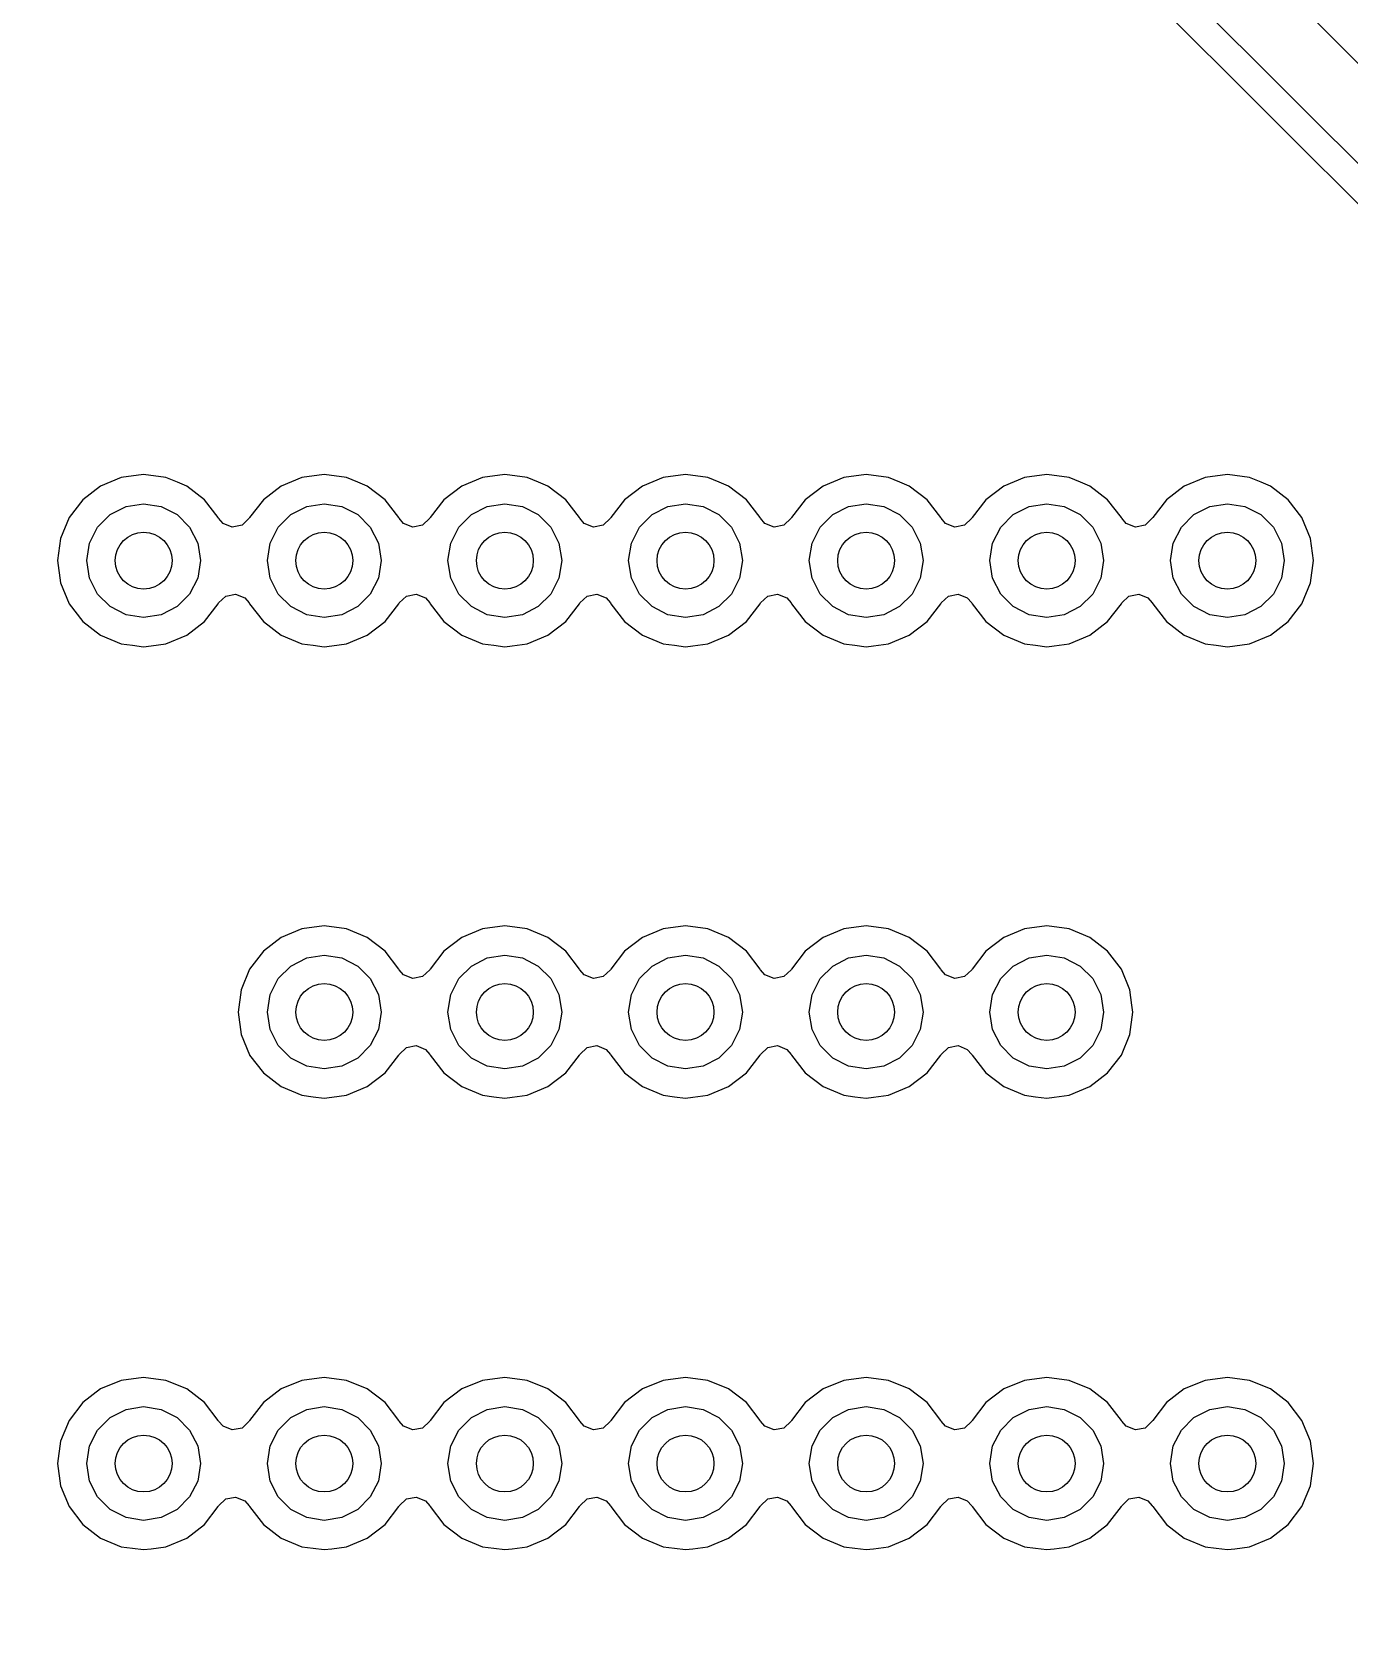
# Model space of a CAD drawing. Extents: x 116 to 183, y -128 to -37.6.
# Drawn here: x 151.36 to 160.62, y -62.36 to -51.15 of the extents above; entities that cross this region are included whole.
import ezdxf

# ---------------------------------------------------------------- set-up
doc = ezdxf.new("R2010")
doc.units = 0
doc.layers.add('BLACK', color=7, linetype='CONTINUOUS')

msp = doc.modelspace()

# ---------------------------------------------------------------- linework, layer by layer
at = {"layer": 'BLACK', "linetype": 'CONTINUOUS'}
for p, q in [((159.254, -49.934446), (162.990777, -53.671224)), ((162.564, -53.951553), (158.827223, -50.214777)), ((158.643513, -50.314616), (162.327181, -53.998284)), ((151.989237, -54.278956), (151.84316, -54.339463)), ((151.989239, -54.278955), (151.989237, -54.278956)), ((152.145999, -54.258318), (151.989239, -54.278955)), ((152.146001, -54.258318), (152.145999, -54.258318)), ((152.30276, -54.278955), (152.146001, -54.258318)), ((152.302762, -54.278956), (152.30276, -54.278955)), ((152.38329, -54.312312), (152.302762, -54.278956)), ((153.259237, -54.278956), (153.11316, -54.339463)), ((153.259239, -54.278955), (153.259237, -54.278956)), ((153.415999, -54.258318), (153.259239, -54.278955)), ((153.416001, -54.258318), (153.415999, -54.258318)), ((153.57276, -54.278955), (153.416001, -54.258318)), ((153.572762, -54.278956), (153.57276, -54.278955)), ((153.65329, -54.312312), (153.572762, -54.278956)), ((154.529237, -54.278956), (154.38316, -54.339463)), ((154.529239, -54.278955), (154.529237, -54.278956)), ((154.685999, -54.258318), (154.529239, -54.278955)), ((154.686001, -54.258318), (154.685999, -54.258318)), ((154.84276, -54.278955), (154.686001, -54.258318)), ((154.842762, -54.278956), (154.84276, -54.278955)), ((154.92329, -54.312312), (154.842762, -54.278956)), ((155.799237, -54.278956), (155.65316, -54.339463)), ((155.799239, -54.278955), (155.799237, -54.278956)), ((155.955999, -54.258318), (155.799239, -54.278955)), ((155.956001, -54.258318), (155.955999, -54.258318)), ((156.11276, -54.278955), (155.956001, -54.258318)), ((156.112762, -54.278956), (156.11276, -54.278955)), ((156.19329, -54.312312), (156.112762, -54.278956)), ((157.069237, -54.278956), (156.92316, -54.339463)), ((157.069239, -54.278955), (157.069237, -54.278956)), ((157.225999, -54.258318), (157.069239, -54.278955)), ((157.226001, -54.258318), (157.225999, -54.258318)), ((157.38276, -54.278955), (157.226001, -54.258318)), ((157.382762, -54.278956), (157.38276, -54.278955)), ((157.46329, -54.312312), (157.382762, -54.278956)), ((158.339237, -54.278956), (158.19316, -54.339463)), ((158.339239, -54.278955), (158.339237, -54.278956)), ((158.495999, -54.258318), (158.339239, -54.278955)), ((158.496001, -54.258318), (158.495999, -54.258318)), ((158.65276, -54.278955), (158.496001, -54.258318)), ((158.652762, -54.278956), (158.65276, -54.278955)), ((158.73329, -54.312312), (158.652762, -54.278956)), ((159.609237, -54.278956), (159.46316, -54.339463)), ((159.609239, -54.278955), (159.609237, -54.278956)), ((159.765999, -54.258318), (159.609239, -54.278955)), ((159.766001, -54.258318), (159.765999, -54.258318)), ((159.92276, -54.278955), (159.766001, -54.258318)), ((159.922762, -54.278956), (159.92276, -54.278955)), ((160.00329, -54.312312), (159.922762, -54.278956)), ((151.84316, -54.339463), (151.717718, -54.435718)), ((152.448841, -54.339464), (152.38329, -54.312312)), ((152.574282, -54.435718), (152.448841, -54.339464)), ((153.11316, -54.339463), (152.987718, -54.435718)), ((153.718841, -54.339464), (153.65329, -54.312312)), ((153.844282, -54.435718), (153.718841, -54.339464)), ((154.38316, -54.339463), (154.257718, -54.435718)), ((154.988841, -54.339464), (154.92329, -54.312312)), ((155.114282, -54.435718), (154.988841, -54.339464)), ((155.65316, -54.339463), (155.527718, -54.435718)), ((156.258841, -54.339464), (156.19329, -54.312312)), ((156.384282, -54.435718), (156.258841, -54.339464)), ((156.92316, -54.339463), (156.797718, -54.435718)), ((157.528841, -54.339464), (157.46329, -54.312312)), ((157.654282, -54.435718), (157.528841, -54.339464)), ((158.19316, -54.339463), (158.067718, -54.435718)), ((158.798841, -54.339464), (158.73329, -54.312312)), ((158.924282, -54.435718), (158.798841, -54.339464)), ((159.46316, -54.339463), (159.337718, -54.435718)), ((160.068841, -54.339464), (160.00329, -54.312312)), ((160.194282, -54.435718), (160.068841, -54.339464)), ((151.717718, -54.435718), (151.621463, -54.56116)), ((151.910886, -54.540393), (152.022393, -54.483577)), ((152.022393, -54.483577), (152.146, -54.464)), ((152.146, -54.464), (152.269607, -54.483577)), ((152.269607, -54.483577), (152.381114, -54.540393)), ((152.670536, -54.561159), (152.574282, -54.435718)), ((152.987718, -54.435718), (152.891458, -54.561166)), ((153.180886, -54.540393), (153.292393, -54.483577)), ((153.292393, -54.483577), (153.416, -54.464)), ((153.416, -54.464), (153.539607, -54.483577)), ((153.539607, -54.483577), (153.651114, -54.540393)), ((153.940536, -54.561159), (153.844282, -54.435718)), ((154.257718, -54.435718), (154.161458, -54.561166)), ((154.450886, -54.540393), (154.562393, -54.483577)), ((154.562393, -54.483577), (154.686, -54.464)), ((154.686, -54.464), (154.809607, -54.483577)), ((154.809607, -54.483577), (154.921114, -54.540393)), ((155.210536, -54.561159), (155.114282, -54.435718)), ((155.527718, -54.435718), (155.431458, -54.561166)), ((155.720886, -54.540393), (155.832393, -54.483577)), ((155.832393, -54.483577), (155.956, -54.464)), ((155.956, -54.464), (156.079607, -54.483577)), ((156.079607, -54.483577), (156.191114, -54.540393)), ((156.480536, -54.561159), (156.384282, -54.435718)), ((156.797718, -54.435718), (156.701458, -54.561166)), ((156.990886, -54.540393), (157.102393, -54.483577)), ((157.102393, -54.483577), (157.226, -54.464)), ((157.226, -54.464), (157.349607, -54.483577)), ((157.349607, -54.483577), (157.461114, -54.540393)), ((157.750536, -54.561159), (157.654282, -54.435718)), ((158.067718, -54.435718), (157.971458, -54.561166)), ((158.260886, -54.540393), (158.372393, -54.483577)), ((158.372393, -54.483577), (158.496, -54.464)), ((158.496, -54.464), (158.619607, -54.483577)), ((158.619607, -54.483577), (158.731114, -54.540393)), ((159.020536, -54.561159), (158.924282, -54.435718)), ((159.337718, -54.435718), (159.241458, -54.561166)), ((159.530886, -54.540393), (159.642393, -54.483577)), ((159.642393, -54.483577), (159.766, -54.464)), ((159.766, -54.464), (159.889607, -54.483577)), ((159.889607, -54.483577), (160.001114, -54.540393)), ((160.290536, -54.561159), (160.194282, -54.435718)), ((151.621463, -54.56116), (151.560956, -54.707237)), ((151.765577, -54.740393), (151.822393, -54.628886)), ((151.822393, -54.628886), (151.910886, -54.540393)), ((152.381114, -54.540393), (152.469607, -54.628886)), ((152.469607, -54.628886), (152.526423, -54.740393)), ((152.670541, -54.561166), (152.670536, -54.561159)), ((152.673613, -54.566487), (152.670541, -54.561166)), ((152.704349, -54.601959), (152.673613, -54.566487)), ((152.769214, -54.627927), (152.704349, -54.601959)), ((152.837821, -54.614703), (152.769214, -54.627927)), ((152.888387, -54.566487), (152.837821, -54.614703)), ((152.891458, -54.561166), (152.888387, -54.566487)), ((153.035577, -54.740393), (153.092393, -54.628886)), ((153.092393, -54.628886), (153.180886, -54.540393)), ((153.651114, -54.540393), (153.739607, -54.628886)), ((153.739607, -54.628886), (153.796423, -54.740393)), ((153.940541, -54.561166), (153.940536, -54.561159)), ((153.943613, -54.566487), (153.940541, -54.561166)), ((153.974349, -54.601959), (153.943613, -54.566487)), ((154.039214, -54.627927), (153.974349, -54.601959)), ((154.107821, -54.614703), (154.039214, -54.627927)), ((154.158387, -54.566487), (154.107821, -54.614703)), ((154.161458, -54.561166), (154.158387, -54.566487)), ((154.305577, -54.740393), (154.362393, -54.628886)), ((154.362393, -54.628886), (154.450886, -54.540393)), ((154.921114, -54.540393), (155.009607, -54.628886)), ((155.009607, -54.628886), (155.066423, -54.740393)), ((155.210541, -54.561166), (155.210536, -54.561159)), ((155.213613, -54.566487), (155.210541, -54.561166)), ((155.244349, -54.601959), (155.213613, -54.566487)), ((155.309214, -54.627927), (155.244349, -54.601959)), ((155.377821, -54.614703), (155.309214, -54.627927)), ((155.428387, -54.566487), (155.377821, -54.614703)), ((155.431458, -54.561166), (155.428387, -54.566487)), ((155.575577, -54.740393), (155.632393, -54.628886)), ((155.632393, -54.628886), (155.720886, -54.540393)), ((156.191114, -54.540393), (156.279607, -54.628886)), ((156.279607, -54.628886), (156.336423, -54.740393)), ((156.480541, -54.561166), (156.480536, -54.561159)), ((156.483613, -54.566487), (156.480541, -54.561166)), ((156.514349, -54.601959), (156.483613, -54.566487)), ((156.579214, -54.627927), (156.514349, -54.601959)), ((156.647821, -54.614703), (156.579214, -54.627927)), ((156.698387, -54.566487), (156.647821, -54.614703)), ((156.701458, -54.561166), (156.698387, -54.566487)), ((156.845577, -54.740393), (156.902393, -54.628886)), ((156.902393, -54.628886), (156.990886, -54.540393)), ((157.461114, -54.540393), (157.549607, -54.628886)), ((157.549607, -54.628886), (157.606423, -54.740393)), ((157.750541, -54.561166), (157.750536, -54.561159)), ((157.753613, -54.566487), (157.750541, -54.561166)), ((157.784349, -54.601959), (157.753613, -54.566487)), ((157.849214, -54.627927), (157.784349, -54.601959)), ((157.917821, -54.614703), (157.849214, -54.627927)), ((157.968387, -54.566487), (157.917821, -54.614703)), ((157.971458, -54.561166), (157.968387, -54.566487)), ((158.115577, -54.740393), (158.172393, -54.628886)), ((158.172393, -54.628886), (158.260886, -54.540393)), ((158.731114, -54.540393), (158.819607, -54.628886)), ((158.819607, -54.628886), (158.876423, -54.740393)), ((159.020541, -54.561166), (159.020536, -54.561159)), ((159.023613, -54.566487), (159.020541, -54.561166)), ((159.054349, -54.601959), (159.023613, -54.566487)), ((159.119214, -54.627927), (159.054349, -54.601959)), ((159.187821, -54.614703), (159.119214, -54.627927)), ((159.238387, -54.566487), (159.187821, -54.614703)), ((159.241458, -54.561166), (159.238387, -54.566487)), ((159.385577, -54.740393), (159.442393, -54.628886)), ((159.442393, -54.628886), (159.530886, -54.540393)), ((160.001114, -54.540393), (160.089607, -54.628886)), ((160.089607, -54.628886), (160.146423, -54.740393)), ((160.351044, -54.707238), (160.290536, -54.561159)), ((151.560955, -54.707239), (151.540318, -54.863998)), ((151.560956, -54.707237), (151.560955, -54.707239)), ((151.746, -54.864), (151.765577, -54.740393)), ((152.526423, -54.740393), (152.546, -54.864)), ((153.016, -54.864), (153.035577, -54.740393)), ((153.796423, -54.740393), (153.816, -54.864)), ((154.286, -54.864), (154.305577, -54.740393)), ((155.066423, -54.740393), (155.086, -54.864)), ((155.556, -54.864), (155.575577, -54.740393)), ((156.336423, -54.740393), (156.356, -54.864)), ((156.826, -54.864), (156.845577, -54.740393)), ((157.606423, -54.740393), (157.626, -54.864)), ((158.096, -54.864), (158.115577, -54.740393)), ((158.876423, -54.740393), (158.896, -54.864)), ((159.366, -54.864), (159.385577, -54.740393)), ((160.146423, -54.740393), (160.166, -54.864)), ((160.371682, -54.864), (160.351044, -54.707238)), ((151.540318, -54.863998), (151.540318, -54.864001)), ((151.540318, -54.864001), (151.560955, -55.02076)), ((151.765577, -54.987607), (151.746, -54.864)), ((152.546, -54.864), (152.526423, -54.987607)), ((153.035577, -54.987607), (153.016, -54.864)), ((153.816, -54.864), (153.796423, -54.987607)), ((154.305577, -54.987607), (154.286, -54.864)), ((155.086, -54.864), (155.066423, -54.987607)), ((155.575577, -54.987607), (155.556, -54.864)), ((156.356, -54.864), (156.336423, -54.987607)), ((156.845577, -54.987607), (156.826, -54.864)), ((157.626, -54.864), (157.606423, -54.987607)), ((158.115577, -54.987607), (158.096, -54.864)), ((158.896, -54.864), (158.876423, -54.987607)), ((159.385577, -54.987607), (159.366, -54.864)), ((160.166, -54.864), (160.146423, -54.987607)), ((160.351044, -55.020762), (160.371682, -54.864)), ((151.560955, -55.02076), (151.560956, -55.020762)), ((151.560956, -55.020762), (151.621464, -55.166841)), ((151.822393, -55.099114), (151.765577, -54.987607)), ((152.526423, -54.987607), (152.469607, -55.099114)), ((153.092393, -55.099114), (153.035577, -54.987607)), ((153.796423, -54.987607), (153.739607, -55.099114)), ((154.362393, -55.099114), (154.305577, -54.987607)), ((155.066423, -54.987607), (155.009607, -55.099114)), ((155.632393, -55.099114), (155.575577, -54.987607)), ((156.336423, -54.987607), (156.279607, -55.099114)), ((156.902393, -55.099114), (156.845577, -54.987607)), ((157.606423, -54.987607), (157.549607, -55.099114)), ((158.172393, -55.099114), (158.115577, -54.987607)), ((158.876423, -54.987607), (158.819607, -55.099114)), ((159.442393, -55.099114), (159.385577, -54.987607)), ((160.146423, -54.987607), (160.089607, -55.099114)), ((160.290536, -55.166841), (160.351044, -55.020762)), ((151.621464, -55.166841), (151.717718, -55.292282)), ((151.910886, -55.187607), (151.822393, -55.099114)), ((152.022393, -55.244423), (151.910886, -55.187607)), ((152.381114, -55.187607), (152.269607, -55.244423)), ((152.469607, -55.099114), (152.381114, -55.187607)), ((152.574282, -55.292282), (152.670536, -55.166841)), ((152.670536, -55.166841), (152.670541, -55.166828)), ((152.670541, -55.166828), (152.67361, -55.161515)), ((152.67361, -55.161515), (152.724175, -55.113298)), ((152.724175, -55.113298), (152.792782, -55.100072)), ((152.792782, -55.100072), (152.857648, -55.126037)), ((152.857648, -55.126037), (152.88839, -55.161515)), ((152.88839, -55.161515), (152.891461, -55.166834)), ((152.891461, -55.166834), (152.891464, -55.166841)), ((152.891464, -55.166841), (152.987718, -55.292282)), ((153.180886, -55.187607), (153.092393, -55.099114)), ((153.292393, -55.244423), (153.180886, -55.187607)), ((153.651114, -55.187607), (153.539607, -55.244423)), ((153.739607, -55.099114), (153.651114, -55.187607)), ((153.844282, -55.292282), (153.940536, -55.166841)), ((153.940536, -55.166841), (153.940541, -55.166828)), ((153.940541, -55.166828), (153.94361, -55.161515)), ((153.94361, -55.161515), (153.994175, -55.113298)), ((153.994175, -55.113298), (154.062782, -55.100072)), ((154.062782, -55.100072), (154.127648, -55.126037)), ((154.127648, -55.126037), (154.15839, -55.161515)), ((154.15839, -55.161515), (154.161461, -55.166834)), ((154.161461, -55.166834), (154.161464, -55.166841)), ((154.161464, -55.166841), (154.257718, -55.292282)), ((154.450886, -55.187607), (154.362393, -55.099114)), ((154.562393, -55.244423), (154.450886, -55.187607)), ((154.921114, -55.187607), (154.809607, -55.244423)), ((155.009607, -55.099114), (154.921114, -55.187607)), ((155.114282, -55.292282), (155.210536, -55.166841)), ((155.210536, -55.166841), (155.210541, -55.166828)), ((155.210541, -55.166828), (155.21361, -55.161515)), ((155.21361, -55.161515), (155.264175, -55.113298)), ((155.264175, -55.113298), (155.332782, -55.100072)), ((155.332782, -55.100072), (155.397648, -55.126037)), ((155.397648, -55.126037), (155.42839, -55.161515)), ((155.42839, -55.161515), (155.431461, -55.166834)), ((155.431461, -55.166834), (155.431464, -55.166841)), ((155.431464, -55.166841), (155.527718, -55.292282)), ((155.720886, -55.187607), (155.632393, -55.099114)), ((155.832393, -55.244423), (155.720886, -55.187607)), ((156.191114, -55.187607), (156.079607, -55.244423)), ((156.279607, -55.099114), (156.191114, -55.187607)), ((156.384282, -55.292282), (156.480536, -55.166841)), ((156.480536, -55.166841), (156.480541, -55.166828)), ((156.480541, -55.166828), (156.48361, -55.161515)), ((156.48361, -55.161515), (156.534175, -55.113298)), ((156.534175, -55.113298), (156.602782, -55.100072)), ((156.602782, -55.100072), (156.667648, -55.126037)), ((156.667648, -55.126037), (156.69839, -55.161515)), ((156.69839, -55.161515), (156.701461, -55.166834)), ((156.701461, -55.166834), (156.701464, -55.166841)), ((156.701464, -55.166841), (156.797718, -55.292282)), ((156.990886, -55.187607), (156.902393, -55.099114)), ((157.102393, -55.244423), (156.990886, -55.187607)), ((157.461114, -55.187607), (157.349607, -55.244423)), ((157.549607, -55.099114), (157.461114, -55.187607)), ((157.654282, -55.292282), (157.750536, -55.166841)), ((157.750536, -55.166841), (157.750541, -55.166828)), ((157.750541, -55.166828), (157.75361, -55.161515)), ((157.75361, -55.161515), (157.804175, -55.113298)), ((157.804175, -55.113298), (157.872782, -55.100072)), ((157.872782, -55.100072), (157.937648, -55.126037)), ((157.937648, -55.126037), (157.96839, -55.161515)), ((157.96839, -55.161515), (157.971461, -55.166834)), ((157.971461, -55.166834), (157.971464, -55.166841)), ((157.971464, -55.166841), (158.067718, -55.292282)), ((158.260886, -55.187607), (158.172393, -55.099114)), ((158.372393, -55.244423), (158.260886, -55.187607)), ((158.731114, -55.187607), (158.619607, -55.244423)), ((158.819607, -55.099114), (158.731114, -55.187607)), ((158.924282, -55.292282), (159.020536, -55.166841)), ((159.020536, -55.166841), (159.020541, -55.166828)), ((159.020541, -55.166828), (159.02361, -55.161515)), ((159.02361, -55.161515), (159.074175, -55.113298)), ((159.074175, -55.113298), (159.142782, -55.100072)), ((159.142782, -55.100072), (159.207648, -55.126037)), ((159.207648, -55.126037), (159.23839, -55.161515)), ((159.23839, -55.161515), (159.241461, -55.166834)), ((159.241461, -55.166834), (159.241464, -55.166841)), ((159.241464, -55.166841), (159.337718, -55.292282)), ((159.530886, -55.187607), (159.442393, -55.099114)), ((159.642393, -55.244423), (159.530886, -55.187607)), ((160.001114, -55.187607), (159.889607, -55.244423)), ((160.089607, -55.099114), (160.001114, -55.187607)), ((160.194282, -55.292282), (160.290536, -55.166841)), ((151.717718, -55.292282), (151.843159, -55.388536)), ((152.146, -55.264), (152.022393, -55.244423)), ((152.269607, -55.244423), (152.146, -55.264)), ((152.448841, -55.388536), (152.574282, -55.292282)), ((152.987718, -55.292282), (153.113159, -55.388536)), ((153.416, -55.264), (153.292393, -55.244423)), ((153.539607, -55.244423), (153.416, -55.264)), ((153.718841, -55.388536), (153.844282, -55.292282)), ((154.257718, -55.292282), (154.383159, -55.388536)), ((154.686, -55.264), (154.562393, -55.244423)), ((154.809607, -55.244423), (154.686, -55.264)), ((154.988841, -55.388536), (155.114282, -55.292282)), ((155.527718, -55.292282), (155.653159, -55.388536)), ((155.956, -55.264), (155.832393, -55.244423)), ((156.079607, -55.244423), (155.956, -55.264)), ((156.258841, -55.388536), (156.384282, -55.292282)), ((156.797718, -55.292282), (156.923159, -55.388536)), ((157.226, -55.264), (157.102393, -55.244423)), ((157.349607, -55.244423), (157.226, -55.264)), ((157.528841, -55.388536), (157.654282, -55.292282)), ((158.067718, -55.292282), (158.193159, -55.388536)), ((158.496, -55.264), (158.372393, -55.244423)), ((158.619607, -55.244423), (158.496, -55.264)), ((158.798841, -55.388536), (158.924282, -55.292282)), ((159.337718, -55.292282), (159.463159, -55.388536)), ((159.766, -55.264), (159.642393, -55.244423)), ((159.889607, -55.244423), (159.766, -55.264)), ((160.068841, -55.388536), (160.194282, -55.292282)), ((151.843159, -55.388536), (151.989238, -55.449044)), ((152.302762, -55.449044), (152.448841, -55.388536)), ((153.113159, -55.388536), (153.259238, -55.449044)), ((153.572762, -55.449044), (153.718841, -55.388536)), ((154.383159, -55.388536), (154.529238, -55.449044)), ((154.842762, -55.449044), (154.988841, -55.388536)), ((155.653159, -55.388536), (155.799238, -55.449044)), ((156.112762, -55.449044), (156.258841, -55.388536)), ((156.923159, -55.388536), (157.069238, -55.449044)), ((157.382762, -55.449044), (157.528841, -55.388536)), ((158.193159, -55.388536), (158.339238, -55.449044)), ((158.652762, -55.449044), (158.798841, -55.388536)), ((159.463159, -55.388536), (159.609238, -55.449044)), ((159.922762, -55.449044), (160.068841, -55.388536)), ((151.989238, -55.449044), (152.067619, -55.459363)), ((152.067619, -55.459363), (152.145999, -55.469682)), ((152.145999, -55.469682), (152.146, -55.469682)), ((152.146, -55.469682), (152.146001, -55.469682)), ((152.146001, -55.469682), (152.198254, -55.462802)), ((152.198254, -55.462802), (152.302762, -55.449044)), ((153.259238, -55.449044), (153.337619, -55.459363)), ((153.337619, -55.459363), (153.415999, -55.469682)), ((153.415999, -55.469682), (153.416, -55.469682)), ((153.416, -55.469682), (153.416001, -55.469682)), ((153.416001, -55.469682), (153.468254, -55.462802)), ((153.468254, -55.462802), (153.572762, -55.449044)), ((154.529238, -55.449044), (154.607619, -55.459363)), ((154.607619, -55.459363), (154.685999, -55.469682)), ((154.685999, -55.469682), (154.686, -55.469682)), ((154.686, -55.469682), (154.686001, -55.469682)), ((154.686001, -55.469682), (154.738254, -55.462802)), ((154.738254, -55.462802), (154.842762, -55.449044)), ((155.799238, -55.449044), (155.877619, -55.459363)), ((155.877619, -55.459363), (155.955999, -55.469682)), ((155.955999, -55.469682), (155.956, -55.469682)), ((155.956, -55.469682), (155.956001, -55.469682)), ((155.956001, -55.469682), (156.008254, -55.462802)), ((156.008254, -55.462802), (156.112762, -55.449044)), ((157.069238, -55.449044), (157.147619, -55.459363)), ((157.147619, -55.459363), (157.225999, -55.469682)), ((157.225999, -55.469682), (157.226, -55.469682)), ((157.226, -55.469682), (157.226001, -55.469682)), ((157.226001, -55.469682), (157.278254, -55.462802)), ((157.278254, -55.462802), (157.382762, -55.449044)), ((158.339238, -55.449044), (158.417619, -55.459363)), ((158.417619, -55.459363), (158.495999, -55.469682)), ((158.495999, -55.469682), (158.496, -55.469682)), ((158.496, -55.469682), (158.496001, -55.469682)), ((158.496001, -55.469682), (158.548254, -55.462802)), ((158.548254, -55.462802), (158.652762, -55.449044)), ((159.609238, -55.449044), (159.687619, -55.459363)), ((159.687619, -55.459363), (159.765999, -55.469682)), ((159.765999, -55.469682), (159.766, -55.469682)), ((159.766, -55.469682), (159.766001, -55.469682)), ((159.766001, -55.469682), (159.818254, -55.462802)), ((159.818254, -55.462802), (159.922762, -55.449044)), ((153.415999, -57.433318), (153.259239, -57.453955)), ((153.416001, -57.433318), (153.415999, -57.433318)), ((153.57276, -57.453955), (153.416001, -57.433318)), ((154.685999, -57.433318), (154.529239, -57.453955)), ((154.686001, -57.433318), (154.685999, -57.433318)), ((154.84276, -57.453955), (154.686001, -57.433318)), ((155.955999, -57.433318), (155.799239, -57.453955)), ((155.956001, -57.433318), (155.955999, -57.433318)), ((156.11276, -57.453955), (155.956001, -57.433318)), ((157.225999, -57.433318), (157.069239, -57.453955)), ((157.226001, -57.433318), (157.225999, -57.433318)), ((157.38276, -57.453955), (157.226001, -57.433318)), ((158.495999, -57.433318), (158.339239, -57.453955)), ((158.496001, -57.433318), (158.495999, -57.433318)), ((158.65276, -57.453955), (158.496001, -57.433318)), ((153.11316, -57.514463), (152.987718, -57.610718)), ((153.259237, -57.453956), (153.11316, -57.514463)), ((153.259239, -57.453955), (153.259237, -57.453956)), ((153.572762, -57.453956), (153.57276, -57.453955)), ((153.718841, -57.514464), (153.572762, -57.453956)), ((153.844282, -57.610718), (153.718841, -57.514464)), ((154.38316, -57.514463), (154.257718, -57.610718)), ((154.529237, -57.453956), (154.38316, -57.514463)), ((154.529239, -57.453955), (154.529237, -57.453956)), ((154.842762, -57.453956), (154.84276, -57.453955)), ((154.988841, -57.514464), (154.842762, -57.453956)), ((155.114282, -57.610718), (154.988841, -57.514464)), ((155.65316, -57.514463), (155.527718, -57.610718)), ((155.799237, -57.453956), (155.65316, -57.514463)), ((155.799239, -57.453955), (155.799237, -57.453956)), ((156.112762, -57.453956), (156.11276, -57.453955)), ((156.258841, -57.514464), (156.112762, -57.453956)), ((156.384282, -57.610718), (156.258841, -57.514464)), ((156.92316, -57.514463), (156.797718, -57.610718)), ((157.069237, -57.453956), (156.92316, -57.514463)), ((157.069239, -57.453955), (157.069237, -57.453956)), ((157.382762, -57.453956), (157.38276, -57.453955)), ((157.528841, -57.514464), (157.382762, -57.453956)), ((157.654282, -57.610718), (157.528841, -57.514464)), ((158.19316, -57.514463), (158.067718, -57.610718)), ((158.339237, -57.453956), (158.19316, -57.514463)), ((158.339239, -57.453955), (158.339237, -57.453956)), ((158.652762, -57.453956), (158.65276, -57.453955)), ((158.798841, -57.514464), (158.652762, -57.453956)), ((158.924282, -57.610718), (158.798841, -57.514464)), ((152.987718, -57.610718), (152.891463, -57.73616)), ((153.180886, -57.715393), (153.292393, -57.658577)), ((153.292393, -57.658577), (153.416, -57.639)), ((153.416, -57.639), (153.539607, -57.658577)), ((153.539607, -57.658577), (153.651114, -57.715393)), ((153.940536, -57.736159), (153.844282, -57.610718)), ((154.257718, -57.610718), (154.161458, -57.736166)), ((154.450886, -57.715393), (154.562393, -57.658577)), ((154.562393, -57.658577), (154.686, -57.639)), ((154.686, -57.639), (154.809607, -57.658577)), ((154.809607, -57.658577), (154.921114, -57.715393)), ((155.210536, -57.736159), (155.114282, -57.610718)), ((155.527718, -57.610718), (155.431458, -57.736166)), ((155.720886, -57.715393), (155.832393, -57.658577)), ((155.832393, -57.658577), (155.956, -57.639)), ((155.956, -57.639), (156.079607, -57.658577)), ((156.079607, -57.658577), (156.191114, -57.715393)), ((156.480536, -57.736159), (156.384282, -57.610718)), ((156.797718, -57.610718), (156.701458, -57.736166)), ((156.990886, -57.715393), (157.102393, -57.658577)), ((157.102393, -57.658577), (157.226, -57.639)), ((157.226, -57.639), (157.349607, -57.658577)), ((157.349607, -57.658577), (157.461114, -57.715393)), ((157.750536, -57.736159), (157.654282, -57.610718)), ((158.067718, -57.610718), (157.971458, -57.736166)), ((158.260886, -57.715393), (158.372393, -57.658577)), ((158.372393, -57.658577), (158.496, -57.639)), ((158.496, -57.639), (158.619607, -57.658577)), ((158.619607, -57.658577), (158.731114, -57.715393)), ((159.020536, -57.736159), (158.924282, -57.610718)), ((152.891463, -57.73616), (152.830956, -57.882237)), ((153.092393, -57.803886), (153.180886, -57.715393)), ((153.651114, -57.715393), (153.739607, -57.803886)), ((153.940541, -57.736166), (153.940536, -57.736159)), ((153.943613, -57.741487), (153.940541, -57.736166)), ((153.974349, -57.776959), (153.943613, -57.741487)), ((154.158387, -57.741487), (154.107821, -57.789703)), ((154.161458, -57.736166), (154.158387, -57.741487)), ((154.362393, -57.803886), (154.450886, -57.715393)), ((154.921114, -57.715393), (155.009607, -57.803886)), ((155.210541, -57.736166), (155.210536, -57.736159)), ((155.213613, -57.741487), (155.210541, -57.736166)), ((155.244349, -57.776959), (155.213613, -57.741487)), ((155.428387, -57.741487), (155.377821, -57.789703)), ((155.431458, -57.736166), (155.428387, -57.741487)), ((155.632393, -57.803886), (155.720886, -57.715393)), ((156.191114, -57.715393), (156.279607, -57.803886)), ((156.480541, -57.736166), (156.480536, -57.736159)), ((156.483613, -57.741487), (156.480541, -57.736166)), ((156.514349, -57.776959), (156.483613, -57.741487)), ((156.698387, -57.741487), (156.647821, -57.789703)), ((156.701458, -57.736166), (156.698387, -57.741487)), ((156.902393, -57.803886), (156.990886, -57.715393)), ((157.461114, -57.715393), (157.549607, -57.803886)), ((157.750541, -57.736166), (157.750536, -57.736159)), ((157.753613, -57.741487), (157.750541, -57.736166)), ((157.784349, -57.776959), (157.753613, -57.741487)), ((157.968387, -57.741487), (157.917821, -57.789703)), ((157.971458, -57.736166), (157.968387, -57.741487)), ((158.172393, -57.803886), (158.260886, -57.715393)), ((158.731114, -57.715393), (158.819607, -57.803886)), ((159.081044, -57.882238), (159.020536, -57.736159)), ((152.830955, -57.882239), (152.810318, -58.038998)), ((152.830956, -57.882237), (152.830955, -57.882239)), ((153.035577, -57.915393), (153.092393, -57.803886)), ((153.739607, -57.803886), (153.796423, -57.915393)), ((154.039214, -57.802927), (153.974349, -57.776959)), ((154.107821, -57.789703), (154.039214, -57.802927)), ((154.305577, -57.915393), (154.362393, -57.803886)), ((155.009607, -57.803886), (155.066423, -57.915393)), ((155.309214, -57.802927), (155.244349, -57.776959)), ((155.377821, -57.789703), (155.309214, -57.802927)), ((155.575577, -57.915393), (155.632393, -57.803886)), ((156.279607, -57.803886), (156.336423, -57.915393)), ((156.579214, -57.802927), (156.514349, -57.776959)), ((156.647821, -57.789703), (156.579214, -57.802927)), ((156.845577, -57.915393), (156.902393, -57.803886)), ((157.549607, -57.803886), (157.606423, -57.915393)), ((157.849214, -57.802927), (157.784349, -57.776959)), ((157.917821, -57.789703), (157.849214, -57.802927)), ((158.115577, -57.915393), (158.172393, -57.803886)), ((158.819607, -57.803886), (158.876423, -57.915393)), ((159.081044, -57.882239), (159.081044, -57.882238)), ((159.095285, -57.990413), (159.081044, -57.882239)), ((153.016, -58.039), (153.035577, -57.915393)), ((153.796423, -57.915393), (153.816, -58.039)), ((154.286, -58.039), (154.305577, -57.915393)), ((155.066423, -57.915393), (155.086, -58.039)), ((155.556, -58.039), (155.575577, -57.915393)), ((156.336423, -57.915393), (156.356, -58.039)), ((156.826, -58.039), (156.845577, -57.915393)), ((157.606423, -57.915393), (157.626, -58.039)), ((158.096, -58.039), (158.115577, -57.915393)), ((158.876423, -57.915393), (158.896, -58.039)), ((159.101682, -58.039), (159.095285, -57.990413)), ((152.810318, -58.038998), (152.810318, -58.039001)), ((152.810318, -58.039001), (152.830955, -58.19576)), ((153.035577, -58.162607), (153.016, -58.039)), ((153.816, -58.039), (153.796423, -58.162607)), ((154.305577, -58.162607), (154.286, -58.039)), ((155.086, -58.039), (155.066423, -58.162607)), ((155.575577, -58.162607), (155.556, -58.039)), ((156.356, -58.039), (156.336423, -58.162607)), ((156.845577, -58.162607), (156.826, -58.039)), ((157.626, -58.039), (157.606423, -58.162607)), ((158.115577, -58.162607), (158.096, -58.039)), ((158.896, -58.039), (158.876423, -58.162607)), ((159.081044, -58.195762), (159.101682, -58.039)), ((152.830955, -58.19576), (152.830956, -58.195762)), ((152.830956, -58.195762), (152.890654, -58.339887)), ((153.092393, -58.274114), (153.035577, -58.162607)), ((153.796423, -58.162607), (153.739607, -58.274114)), ((154.362393, -58.274114), (154.305577, -58.162607)), ((155.066423, -58.162607), (155.009607, -58.274114)), ((155.632393, -58.274114), (155.575577, -58.162607)), ((156.336423, -58.162607), (156.279607, -58.274114)), ((156.902393, -58.274114), (156.845577, -58.162607)), ((157.606423, -58.162607), (157.549607, -58.274114)), ((158.172393, -58.274114), (158.115577, -58.162607)), ((158.876423, -58.162607), (158.819607, -58.274114)), ((159.020536, -58.341841), (159.081044, -58.195762)), ((153.180886, -58.362607), (153.092393, -58.274114)), ((153.739607, -58.274114), (153.651114, -58.362607)), ((153.940541, -58.341828), (153.94361, -58.336515)), ((153.94361, -58.336515), (153.994175, -58.288298)), ((153.994175, -58.288298), (154.062782, -58.275072)), ((154.062782, -58.275072), (154.127648, -58.301037)), ((154.127648, -58.301037), (154.15839, -58.336515)), ((154.15839, -58.336515), (154.161461, -58.341834)), ((154.450886, -58.362607), (154.362393, -58.274114)), ((155.009607, -58.274114), (154.921114, -58.362607)), ((155.210541, -58.341828), (155.21361, -58.336515)), ((155.21361, -58.336515), (155.264175, -58.288298)), ((155.264175, -58.288298), (155.332782, -58.275072)), ((155.332782, -58.275072), (155.397648, -58.301037)), ((155.397648, -58.301037), (155.42839, -58.336515)), ((155.42839, -58.336515), (155.431461, -58.341834)), ((155.720886, -58.362607), (155.632393, -58.274114)), ((156.279607, -58.274114), (156.191114, -58.362607)), ((156.480541, -58.341828), (156.48361, -58.336515)), ((156.48361, -58.336515), (156.534175, -58.288298)), ((156.534175, -58.288298), (156.602782, -58.275072)), ((156.602782, -58.275072), (156.667648, -58.301037)), ((156.667648, -58.301037), (156.69839, -58.336515)), ((156.69839, -58.336515), (156.701461, -58.341834)), ((156.990886, -58.362607), (156.902393, -58.274114)), ((157.549607, -58.274114), (157.461114, -58.362607)), ((157.750541, -58.341828), (157.75361, -58.336515)), ((157.75361, -58.336515), (157.804175, -58.288298)), ((157.804175, -58.288298), (157.872782, -58.275072)), ((157.872782, -58.275072), (157.937648, -58.301037)), ((157.937648, -58.301037), (157.96839, -58.336515)), ((157.96839, -58.336515), (157.971461, -58.341834)), ((158.260886, -58.362607), (158.172393, -58.274114)), ((158.819607, -58.274114), (158.731114, -58.362607)), ((152.890654, -58.339887), (152.891464, -58.341841)), ((152.891464, -58.341841), (152.987718, -58.467282)), ((153.292393, -58.419423), (153.180886, -58.362607)), ((153.416, -58.439), (153.292393, -58.419423)), ((153.539607, -58.419423), (153.416, -58.439)), ((153.651114, -58.362607), (153.539607, -58.419423)), ((153.844282, -58.467282), (153.940536, -58.341841)), ((153.940536, -58.341841), (153.940541, -58.341828)), ((154.161461, -58.341834), (154.161464, -58.341841)), ((154.161464, -58.341841), (154.257718, -58.467282)), ((154.562393, -58.419423), (154.450886, -58.362607)), ((154.686, -58.439), (154.562393, -58.419423)), ((154.809607, -58.419423), (154.686, -58.439)), ((154.921114, -58.362607), (154.809607, -58.419423)), ((155.114282, -58.467282), (155.210536, -58.341841)), ((155.210536, -58.341841), (155.210541, -58.341828)), ((155.431461, -58.341834), (155.431464, -58.341841)), ((155.431464, -58.341841), (155.527718, -58.467282)), ((155.832393, -58.419423), (155.720886, -58.362607)), ((155.956, -58.439), (155.832393, -58.419423)), ((156.079607, -58.419423), (155.956, -58.439)), ((156.191114, -58.362607), (156.079607, -58.419423)), ((156.384282, -58.467282), (156.480536, -58.341841)), ((156.480536, -58.341841), (156.480541, -58.341828)), ((156.701461, -58.341834), (156.701464, -58.341841)), ((156.701464, -58.341841), (156.797718, -58.467282)), ((157.102393, -58.419423), (156.990886, -58.362607)), ((157.226, -58.439), (157.102393, -58.419423)), ((157.349607, -58.419423), (157.226, -58.439)), ((157.461114, -58.362607), (157.349607, -58.419423)), ((157.654282, -58.467282), (157.750536, -58.341841)), ((157.750536, -58.341841), (157.750541, -58.341828)), ((157.971461, -58.341834), (157.971464, -58.341841)), ((157.971464, -58.341841), (158.067718, -58.467282)), ((158.372393, -58.419423), (158.260886, -58.362607)), ((158.496, -58.439), (158.372393, -58.419423)), ((158.619607, -58.419423), (158.496, -58.439)), ((158.731114, -58.362607), (158.619607, -58.419423)), ((158.924282, -58.467282), (159.020536, -58.341841)), ((152.987718, -58.467282), (153.113159, -58.563536)), ((153.718841, -58.563536), (153.844282, -58.467282)), ((154.257718, -58.467282), (154.383159, -58.563536)), ((154.988841, -58.563536), (155.114282, -58.467282)), ((155.527718, -58.467282), (155.653159, -58.563536)), ((156.258841, -58.563536), (156.384282, -58.467282)), ((156.797718, -58.467282), (156.923159, -58.563536)), ((157.528841, -58.563536), (157.654282, -58.467282)), ((158.067718, -58.467282), (158.193159, -58.563536)), ((158.798841, -58.563536), (158.924282, -58.467282)), ((153.113159, -58.563536), (153.259238, -58.624044)), ((153.259238, -58.624044), (153.337619, -58.634363)), ((153.337619, -58.634363), (153.415999, -58.644682)), ((153.415999, -58.644682), (153.416, -58.644682)), ((153.416, -58.644682), (153.416001, -58.644682)), ((153.416001, -58.644682), (153.468254, -58.637802)), ((153.468254, -58.637802), (153.572762, -58.624044)), ((153.572762, -58.624044), (153.718841, -58.563536)), ((154.383159, -58.563536), (154.529238, -58.624044)), ((154.529238, -58.624044), (154.607619, -58.634363)), ((154.607619, -58.634363), (154.685999, -58.644682)), ((154.685999, -58.644682), (154.686, -58.644682)), ((154.686, -58.644682), (154.686001, -58.644682)), ((154.686001, -58.644682), (154.738254, -58.637802)), ((154.738254, -58.637802), (154.842762, -58.624044)), ((154.842762, -58.624044), (154.988841, -58.563536)), ((155.653159, -58.563536), (155.799238, -58.624044)), ((155.799238, -58.624044), (155.877619, -58.634363)), ((155.877619, -58.634363), (155.955999, -58.644682)), ((155.955999, -58.644682), (155.956, -58.644682)), ((155.956, -58.644682), (155.956001, -58.644682)), ((155.956001, -58.644682), (156.008254, -58.637802)), ((156.008254, -58.637802), (156.112762, -58.624044)), ((156.112762, -58.624044), (156.258841, -58.563536)), ((156.923159, -58.563536), (157.069238, -58.624044)), ((157.069238, -58.624044), (157.147619, -58.634363)), ((157.147619, -58.634363), (157.225999, -58.644682)), ((157.225999, -58.644682), (157.226, -58.644682)), ((157.226, -58.644682), (157.226001, -58.644682)), ((157.226001, -58.644682), (157.278254, -58.637802)), ((157.278254, -58.637802), (157.382762, -58.624044)), ((157.382762, -58.624044), (157.528841, -58.563536)), ((158.193159, -58.563536), (158.339238, -58.624044)), ((158.339238, -58.624044), (158.417619, -58.634363)), ((158.417619, -58.634363), (158.495999, -58.644682)), ((158.495999, -58.644682), (158.496, -58.644682)), ((158.496, -58.644682), (158.496001, -58.644682)), ((158.496001, -58.644682), (158.548254, -58.637802)), ((158.548254, -58.637802), (158.652762, -58.624044)), ((158.652762, -58.624044), (158.798841, -58.563536)), ((151.84316, -60.689463), (151.717718, -60.785718)), ((151.989237, -60.628956), (151.84316, -60.689463)), ((151.989239, -60.628955), (151.989237, -60.628956)), ((152.145999, -60.608318), (151.989239, -60.628955)), ((152.146001, -60.608318), (152.145999, -60.608318)), ((152.30276, -60.628955), (152.146001, -60.608318)), ((152.302762, -60.628956), (152.30276, -60.628955)), ((152.448841, -60.689464), (152.302762, -60.628956)), ((152.574282, -60.785718), (152.448841, -60.689464)), ((153.11316, -60.689463), (152.987718, -60.785718)), ((153.259237, -60.628956), (153.11316, -60.689463)), ((153.259239, -60.628955), (153.259237, -60.628956)), ((153.415999, -60.608318), (153.259239, -60.628955)), ((153.416001, -60.608318), (153.415999, -60.608318)), ((153.57276, -60.628955), (153.416001, -60.608318)), ((153.572762, -60.628956), (153.57276, -60.628955)), ((153.718841, -60.689464), (153.572762, -60.628956)), ((153.844282, -60.785718), (153.718841, -60.689464)), ((154.38316, -60.689463), (154.257718, -60.785718)), ((154.529237, -60.628956), (154.38316, -60.689463)), ((154.529239, -60.628955), (154.529237, -60.628956)), ((154.685999, -60.608318), (154.529239, -60.628955)), ((154.686001, -60.608318), (154.685999, -60.608318)), ((154.84276, -60.628955), (154.686001, -60.608318)), ((154.842762, -60.628956), (154.84276, -60.628955)), ((154.988841, -60.689464), (154.842762, -60.628956)), ((155.114282, -60.785718), (154.988841, -60.689464)), ((155.65316, -60.689463), (155.527718, -60.785718)), ((155.799237, -60.628956), (155.65316, -60.689463)), ((155.799239, -60.628955), (155.799237, -60.628956)), ((155.955999, -60.608318), (155.799239, -60.628955)), ((155.956001, -60.608318), (155.955999, -60.608318)), ((156.11276, -60.628955), (155.956001, -60.608318)), ((156.112762, -60.628956), (156.11276, -60.628955)), ((156.258841, -60.689464), (156.112762, -60.628956)), ((156.384282, -60.785718), (156.258841, -60.689464)), ((156.92316, -60.689463), (156.797718, -60.785718)), ((157.069237, -60.628956), (156.92316, -60.689463)), ((157.069239, -60.628955), (157.069237, -60.628956)), ((157.225999, -60.608318), (157.069239, -60.628955)), ((157.226001, -60.608318), (157.225999, -60.608318)), ((157.38276, -60.628955), (157.226001, -60.608318)), ((157.382762, -60.628956), (157.38276, -60.628955)), ((157.528841, -60.689464), (157.382762, -60.628956)), ((157.654282, -60.785718), (157.528841, -60.689464)), ((158.19316, -60.689463), (158.067718, -60.785718)), ((158.339237, -60.628956), (158.19316, -60.689463)), ((158.339239, -60.628955), (158.339237, -60.628956)), ((158.495999, -60.608318), (158.339239, -60.628955)), ((158.496001, -60.608318), (158.495999, -60.608318)), ((158.65276, -60.628955), (158.496001, -60.608318)), ((158.652762, -60.628956), (158.65276, -60.628955)), ((158.798841, -60.689464), (158.652762, -60.628956)), ((158.924282, -60.785718), (158.798841, -60.689464)), ((159.46316, -60.689463), (159.337718, -60.785718)), ((159.609237, -60.628956), (159.46316, -60.689463)), ((159.609239, -60.628955), (159.609237, -60.628956)), ((159.765999, -60.608318), (159.609239, -60.628955)), ((159.766001, -60.608318), (159.765999, -60.608318)), ((159.92276, -60.628955), (159.766001, -60.608318)), ((159.922762, -60.628956), (159.92276, -60.628955)), ((160.068841, -60.689464), (159.922762, -60.628956)), ((160.194282, -60.785718), (160.068841, -60.689464)), ((151.717718, -60.785718), (151.621463, -60.91116)), ((152.670536, -60.911159), (152.574282, -60.785718)), ((152.987718, -60.785718), (152.891458, -60.911166)), ((153.940536, -60.911159), (153.844282, -60.785718)), ((154.257718, -60.785718), (154.161458, -60.911166)), ((155.210536, -60.911159), (155.114282, -60.785718)), ((155.527718, -60.785718), (155.431458, -60.911166)), ((156.480536, -60.911159), (156.384282, -60.785718)), ((156.797718, -60.785718), (156.701458, -60.911166)), ((157.750536, -60.911159), (157.654282, -60.785718)), ((158.067718, -60.785718), (157.971458, -60.911166)), ((159.020536, -60.911159), (158.924282, -60.785718)), ((159.337718, -60.785718), (159.241458, -60.911166)), ((160.290536, -60.911159), (160.194282, -60.785718)), ((151.621463, -60.91116), (151.560956, -61.057237)), ((151.822393, -60.978886), (151.910886, -60.890393)), ((151.910886, -60.890393), (152.022393, -60.833577)), ((152.022393, -60.833577), (152.146, -60.814)), ((152.146, -60.814), (152.269607, -60.833577)), ((152.269607, -60.833577), (152.381114, -60.890393)), ((152.381114, -60.890393), (152.469607, -60.978886)), ((152.670541, -60.911166), (152.670536, -60.911159)), ((152.673613, -60.916487), (152.670541, -60.911166)), ((152.704349, -60.951959), (152.673613, -60.916487)), ((152.888387, -60.916487), (152.837821, -60.964703)), ((152.891458, -60.911166), (152.888387, -60.916487)), ((153.092393, -60.978886), (153.180886, -60.890393)), ((153.180886, -60.890393), (153.292393, -60.833577)), ((153.292393, -60.833577), (153.416, -60.814)), ((153.416, -60.814), (153.539607, -60.833577)), ((153.539607, -60.833577), (153.651114, -60.890393)), ((153.651114, -60.890393), (153.739607, -60.978886)), ((153.940541, -60.911166), (153.940536, -60.911159)), ((153.943613, -60.916487), (153.940541, -60.911166)), ((153.974349, -60.951959), (153.943613, -60.916487)), ((154.158387, -60.916487), (154.107821, -60.964703)), ((154.161458, -60.911166), (154.158387, -60.916487)), ((154.362393, -60.978886), (154.450886, -60.890393)), ((154.450886, -60.890393), (154.562393, -60.833577)), ((154.562393, -60.833577), (154.686, -60.814)), ((154.686, -60.814), (154.809607, -60.833577)), ((154.809607, -60.833577), (154.921114, -60.890393)), ((154.921114, -60.890393), (155.009607, -60.978886)), ((155.210541, -60.911166), (155.210536, -60.911159)), ((155.213613, -60.916487), (155.210541, -60.911166)), ((155.244349, -60.951959), (155.213613, -60.916487)), ((155.428387, -60.916487), (155.377821, -60.964703)), ((155.431458, -60.911166), (155.428387, -60.916487)), ((155.632393, -60.978886), (155.720886, -60.890393)), ((155.720886, -60.890393), (155.832393, -60.833577)), ((155.832393, -60.833577), (155.956, -60.814)), ((155.956, -60.814), (156.079607, -60.833577)), ((156.079607, -60.833577), (156.191114, -60.890393)), ((156.191114, -60.890393), (156.279607, -60.978886)), ((156.480541, -60.911166), (156.480536, -60.911159)), ((156.483613, -60.916487), (156.480541, -60.911166)), ((156.514349, -60.951959), (156.483613, -60.916487)), ((156.698387, -60.916487), (156.647821, -60.964703)), ((156.701458, -60.911166), (156.698387, -60.916487)), ((156.902393, -60.978886), (156.990886, -60.890393)), ((156.990886, -60.890393), (157.102393, -60.833577)), ((157.102393, -60.833577), (157.226, -60.814)), ((157.226, -60.814), (157.349607, -60.833577)), ((157.349607, -60.833577), (157.461114, -60.890393)), ((157.461114, -60.890393), (157.549607, -60.978886)), ((157.750541, -60.911166), (157.750536, -60.911159)), ((157.753613, -60.916487), (157.750541, -60.911166)), ((157.784349, -60.951959), (157.753613, -60.916487)), ((157.968387, -60.916487), (157.917821, -60.964703)), ((157.971458, -60.911166), (157.968387, -60.916487)), ((158.172393, -60.978886), (158.260886, -60.890393)), ((158.260886, -60.890393), (158.372393, -60.833577)), ((158.372393, -60.833577), (158.496, -60.814)), ((158.496, -60.814), (158.619607, -60.833577)), ((158.619607, -60.833577), (158.731114, -60.890393)), ((158.731114, -60.890393), (158.819607, -60.978886)), ((159.020541, -60.911166), (159.020536, -60.911159)), ((159.023613, -60.916487), (159.020541, -60.911166)), ((159.054349, -60.951959), (159.023613, -60.916487)), ((159.238387, -60.916487), (159.187821, -60.964703)), ((159.241458, -60.911166), (159.238387, -60.916487)), ((159.442393, -60.978886), (159.530886, -60.890393)), ((159.530886, -60.890393), (159.642393, -60.833577)), ((159.642393, -60.833577), (159.766, -60.814)), ((159.766, -60.814), (159.889607, -60.833577)), ((159.889607, -60.833577), (160.001114, -60.890393)), ((160.001114, -60.890393), (160.089607, -60.978886)), ((160.351044, -61.057238), (160.290536, -60.911159)), ((151.765577, -61.090393), (151.822393, -60.978886)), ((152.469607, -60.978886), (152.526423, -61.090393)), ((152.769214, -60.977927), (152.704349, -60.951959)), ((152.837821, -60.964703), (152.769214, -60.977927)), ((153.035577, -61.090393), (153.092393, -60.978886)), ((153.739607, -60.978886), (153.796423, -61.090393)), ((154.039214, -60.977927), (153.974349, -60.951959)), ((154.107821, -60.964703), (154.039214, -60.977927)), ((154.305577, -61.090393), (154.362393, -60.978886)), ((155.009607, -60.978886), (155.066423, -61.090393)), ((155.309214, -60.977927), (155.244349, -60.951959)), ((155.377821, -60.964703), (155.309214, -60.977927)), ((155.575577, -61.090393), (155.632393, -60.978886)), ((156.279607, -60.978886), (156.336423, -61.090393)), ((156.579214, -60.977927), (156.514349, -60.951959)), ((156.647821, -60.964703), (156.579214, -60.977927)), ((156.845577, -61.090393), (156.902393, -60.978886)), ((157.549607, -60.978886), (157.606423, -61.090393)), ((157.849214, -60.977927), (157.784349, -60.951959)), ((157.917821, -60.964703), (157.849214, -60.977927)), ((158.115577, -61.090393), (158.172393, -60.978886)), ((158.819607, -60.978886), (158.876423, -61.090393)), ((159.119214, -60.977927), (159.054349, -60.951959)), ((159.187821, -60.964703), (159.119214, -60.977927)), ((159.385577, -61.090393), (159.442393, -60.978886)), ((160.089607, -60.978886), (160.146423, -61.090393)), ((151.560955, -61.057239), (151.540318, -61.213998)), ((151.560956, -61.057237), (151.560955, -61.057239)), ((151.746, -61.214), (151.765577, -61.090393)), ((152.526423, -61.090393), (152.546, -61.214)), ((153.016, -61.214), (153.035577, -61.090393)), ((153.796423, -61.090393), (153.816, -61.214)), ((154.286, -61.214), (154.305577, -61.090393)), ((155.066423, -61.090393), (155.086, -61.214)), ((155.556, -61.214), (155.575577, -61.090393)), ((156.336423, -61.090393), (156.356, -61.214)), ((156.826, -61.214), (156.845577, -61.090393)), ((157.606423, -61.090393), (157.626, -61.214)), ((158.096, -61.214), (158.115577, -61.090393)), ((158.876423, -61.090393), (158.896, -61.214)), ((159.366, -61.214), (159.385577, -61.090393)), ((160.146423, -61.090393), (160.166, -61.214)), ((160.371682, -61.214), (160.351044, -61.057238)), ((151.540318, -61.213998), (151.540318, -61.214001)), ((151.540318, -61.214001), (151.560955, -61.37076)), ((151.765577, -61.337607), (151.746, -61.214)), ((152.546, -61.214), (152.526423, -61.337607)), ((153.035577, -61.337607), (153.016, -61.214)), ((153.816, -61.214), (153.796423, -61.337607)), ((154.305577, -61.337607), (154.286, -61.214)), ((155.086, -61.214), (155.066423, -61.337607)), ((155.575577, -61.337607), (155.556, -61.214)), ((156.356, -61.214), (156.336423, -61.337607)), ((156.845577, -61.337607), (156.826, -61.214)), ((157.626, -61.214), (157.606423, -61.337607)), ((158.115577, -61.337607), (158.096, -61.214)), ((158.896, -61.214), (158.876423, -61.337607)), ((159.385577, -61.337607), (159.366, -61.214)), ((160.166, -61.214), (160.146423, -61.337607)), ((160.351044, -61.370762), (160.371682, -61.214)), ((151.822393, -61.449114), (151.765577, -61.337607)), ((152.526423, -61.337607), (152.469607, -61.449114)), ((153.092393, -61.449114), (153.035577, -61.337607)), ((153.796423, -61.337607), (153.739607, -61.449114)), ((154.362393, -61.449114), (154.305577, -61.337607)), ((155.066423, -61.337607), (155.009607, -61.449114)), ((155.632393, -61.449114), (155.575577, -61.337607)), ((156.336423, -61.337607), (156.279607, -61.449114)), ((156.902393, -61.449114), (156.845577, -61.337607)), ((157.606423, -61.337607), (157.549607, -61.449114)), ((158.172393, -61.449114), (158.115577, -61.337607)), ((158.876423, -61.337607), (158.819607, -61.449114)), ((159.442393, -61.449114), (159.385577, -61.337607)), ((160.146423, -61.337607), (160.089607, -61.449114)), ((151.560955, -61.37076), (151.560956, -61.370762)), ((151.560956, -61.370762), (151.621464, -61.516841)), ((151.910886, -61.537607), (151.822393, -61.449114)), ((152.469607, -61.449114), (152.381114, -61.537607)), ((152.67361, -61.511515), (152.724175, -61.463298)), ((152.724175, -61.463298), (152.792782, -61.450072)), ((152.792782, -61.450072), (152.857648, -61.476037)), ((152.857648, -61.476037), (152.88839, -61.511515)), ((153.180886, -61.537607), (153.092393, -61.449114)), ((153.739607, -61.449114), (153.651114, -61.537607)), ((153.94361, -61.511515), (153.994175, -61.463298)), ((153.994175, -61.463298), (154.062782, -61.450072)), ((154.062782, -61.450072), (154.127648, -61.476037)), ((154.127648, -61.476037), (154.15839, -61.511515)), ((154.450886, -61.537607), (154.362393, -61.449114)), ((155.009607, -61.449114), (154.921114, -61.537607)), ((155.21361, -61.511515), (155.264175, -61.463298)), ((155.264175, -61.463298), (155.332782, -61.450072)), ((155.332782, -61.450072), (155.397648, -61.476037)), ((155.397648, -61.476037), (155.42839, -61.511515)), ((155.720886, -61.537607), (155.632393, -61.449114)), ((156.279607, -61.449114), (156.191114, -61.537607)), ((156.48361, -61.511515), (156.534175, -61.463298)), ((156.534175, -61.463298), (156.602782, -61.450072)), ((156.602782, -61.450072), (156.667648, -61.476037)), ((156.667648, -61.476037), (156.69839, -61.511515)), ((156.990886, -61.537607), (156.902393, -61.449114)), ((157.549607, -61.449114), (157.461114, -61.537607)), ((157.75361, -61.511515), (157.804175, -61.463298)), ((157.804175, -61.463298), (157.872782, -61.450072)), ((157.872782, -61.450072), (157.937648, -61.476037)), ((157.937648, -61.476037), (157.96839, -61.511515)), ((158.260886, -61.537607), (158.172393, -61.449114)), ((158.819607, -61.449114), (158.731114, -61.537607)), ((159.02361, -61.511515), (159.074175, -61.463298)), ((159.074175, -61.463298), (159.142782, -61.450072)), ((159.142782, -61.450072), (159.207648, -61.476037)), ((159.207648, -61.476037), (159.23839, -61.511515)), ((159.530886, -61.537607), (159.442393, -61.449114)), ((160.089607, -61.449114), (160.001114, -61.537607)), ((160.290536, -61.516841), (160.351044, -61.370762)), ((151.621464, -61.516841), (151.717718, -61.642282)), ((152.022393, -61.594423), (151.910886, -61.537607)), ((152.381114, -61.537607), (152.269607, -61.594423)), ((152.574282, -61.642282), (152.670536, -61.516841)), ((152.670536, -61.516841), (152.670541, -61.516828)), ((152.670541, -61.516828), (152.67361, -61.511515)), ((152.88839, -61.511515), (152.891461, -61.516834)), ((152.891461, -61.516834), (152.891464, -61.516841)), ((152.891464, -61.516841), (152.987718, -61.642282)), ((153.292393, -61.594423), (153.180886, -61.537607)), ((153.651114, -61.537607), (153.539607, -61.594423)), ((153.844282, -61.642282), (153.940536, -61.516841)), ((153.940536, -61.516841), (153.940541, -61.516828)), ((153.940541, -61.516828), (153.94361, -61.511515)), ((154.15839, -61.511515), (154.161461, -61.516834)), ((154.161461, -61.516834), (154.161464, -61.516841)), ((154.161464, -61.516841), (154.257718, -61.642282)), ((154.562393, -61.594423), (154.450886, -61.537607)), ((154.921114, -61.537607), (154.809607, -61.594423)), ((155.114282, -61.642282), (155.210536, -61.516841)), ((155.210536, -61.516841), (155.210541, -61.516828)), ((155.210541, -61.516828), (155.21361, -61.511515)), ((155.42839, -61.511515), (155.431461, -61.516834)), ((155.431461, -61.516834), (155.431464, -61.516841)), ((155.431464, -61.516841), (155.527718, -61.642282)), ((155.832393, -61.594423), (155.720886, -61.537607)), ((156.191114, -61.537607), (156.079607, -61.594423)), ((156.384282, -61.642282), (156.480536, -61.516841)), ((156.480536, -61.516841), (156.480541, -61.516828)), ((156.480541, -61.516828), (156.48361, -61.511515)), ((156.69839, -61.511515), (156.701461, -61.516834)), ((156.701461, -61.516834), (156.701464, -61.516841)), ((156.701464, -61.516841), (156.797718, -61.642282)), ((157.102393, -61.594423), (156.990886, -61.537607)), ((157.461114, -61.537607), (157.349607, -61.594423)), ((157.654282, -61.642282), (157.750536, -61.516841)), ((157.750536, -61.516841), (157.750541, -61.516828)), ((157.750541, -61.516828), (157.75361, -61.511515)), ((157.96839, -61.511515), (157.971461, -61.516834)), ((157.971461, -61.516834), (157.971464, -61.516841)), ((157.971464, -61.516841), (158.067718, -61.642282)), ((158.372393, -61.594423), (158.260886, -61.537607)), ((158.731114, -61.537607), (158.619607, -61.594423)), ((158.924282, -61.642282), (159.020536, -61.516841)), ((159.020536, -61.516841), (159.020541, -61.516828)), ((159.020541, -61.516828), (159.02361, -61.511515)), ((159.23839, -61.511515), (159.241461, -61.516834)), ((159.241461, -61.516834), (159.241464, -61.516841)), ((159.241464, -61.516841), (159.337718, -61.642282)), ((159.642393, -61.594423), (159.530886, -61.537607)), ((160.001114, -61.537607), (159.889607, -61.594423)), ((160.194282, -61.642282), (160.290536, -61.516841)), ((151.717718, -61.642282), (151.843159, -61.738536)), ((152.146, -61.614), (152.022393, -61.594423)), ((152.269607, -61.594423), (152.146, -61.614)), ((152.448841, -61.738536), (152.574282, -61.642282)), ((152.987718, -61.642282), (153.113159, -61.738536)), ((153.416, -61.614), (153.292393, -61.594423)), ((153.539607, -61.594423), (153.416, -61.614)), ((153.718841, -61.738536), (153.844282, -61.642282)), ((154.257718, -61.642282), (154.383159, -61.738536)), ((154.686, -61.614), (154.562393, -61.594423)), ((154.809607, -61.594423), (154.686, -61.614)), ((154.988841, -61.738536), (155.114282, -61.642282)), ((155.527718, -61.642282), (155.653159, -61.738536)), ((155.956, -61.614), (155.832393, -61.594423)), ((156.079607, -61.594423), (155.956, -61.614)), ((156.258841, -61.738536), (156.384282, -61.642282)), ((156.797718, -61.642282), (156.923159, -61.738536)), ((157.226, -61.614), (157.102393, -61.594423)), ((157.349607, -61.594423), (157.226, -61.614)), ((157.528841, -61.738536), (157.654282, -61.642282)), ((158.067718, -61.642282), (158.193159, -61.738536)), ((158.496, -61.614), (158.372393, -61.594423)), ((158.619607, -61.594423), (158.496, -61.614)), ((158.798841, -61.738536), (158.924282, -61.642282)), ((159.337718, -61.642282), (159.463159, -61.738536)), ((159.766, -61.614), (159.642393, -61.594423)), ((159.889607, -61.594423), (159.766, -61.614)), ((160.068841, -61.738536), (160.194282, -61.642282)), ((151.843159, -61.738536), (151.989238, -61.799044)), ((151.989238, -61.799044), (152.067619, -61.809363)), ((152.067619, -61.809363), (152.145999, -61.819682)), ((152.146001, -61.819682), (152.198254, -61.812802)), ((152.198254, -61.812802), (152.302762, -61.799044)), ((152.302762, -61.799044), (152.448841, -61.738536)), ((153.113159, -61.738536), (153.259238, -61.799044)), ((153.259238, -61.799044), (153.337619, -61.809363)), ((153.337619, -61.809363), (153.415999, -61.819682)), ((153.416001, -61.819682), (153.468254, -61.812802)), ((153.468254, -61.812802), (153.572762, -61.799044)), ((153.572762, -61.799044), (153.718841, -61.738536)), ((154.383159, -61.738536), (154.529238, -61.799044)), ((154.529238, -61.799044), (154.607619, -61.809363)), ((154.607619, -61.809363), (154.685999, -61.819682)), ((154.686001, -61.819682), (154.738254, -61.812802)), ((154.738254, -61.812802), (154.842762, -61.799044)), ((154.842762, -61.799044), (154.988841, -61.738536)), ((155.653159, -61.738536), (155.799238, -61.799044)), ((155.799238, -61.799044), (155.877619, -61.809363)), ((155.877619, -61.809363), (155.955999, -61.819682)), ((155.956001, -61.819682), (156.008254, -61.812802)), ((156.008254, -61.812802), (156.112762, -61.799044)), ((156.112762, -61.799044), (156.258841, -61.738536)), ((156.923159, -61.738536), (157.069238, -61.799044)), ((157.069238, -61.799044), (157.147619, -61.809363)), ((157.147619, -61.809363), (157.225999, -61.819682)), ((157.226001, -61.819682), (157.278254, -61.812802)), ((157.278254, -61.812802), (157.382762, -61.799044)), ((157.382762, -61.799044), (157.528841, -61.738536)), ((158.193159, -61.738536), (158.339238, -61.799044)), ((158.339238, -61.799044), (158.417619, -61.809363)), ((158.417619, -61.809363), (158.495999, -61.819682)), ((158.496001, -61.819682), (158.548254, -61.812802)), ((158.548254, -61.812802), (158.652762, -61.799044)), ((158.652762, -61.799044), (158.798841, -61.738536)), ((159.463159, -61.738536), (159.609238, -61.799044)), ((159.609238, -61.799044), (159.687619, -61.809363)), ((159.687619, -61.809363), (159.765999, -61.819682)), ((159.766001, -61.819682), (159.818254, -61.812802)), ((159.818254, -61.812802), (159.922762, -61.799044)), ((159.922762, -61.799044), (160.068841, -61.738536)), ((152.145999, -61.819682), (152.146, -61.819682)), ((152.146, -61.819682), (152.146001, -61.819682)), ((153.415999, -61.819682), (153.416, -61.819682)), ((153.416, -61.819682), (153.416001, -61.819682)), ((154.685999, -61.819682), (154.686, -61.819682)), ((154.686, -61.819682), (154.686001, -61.819682)), ((155.955999, -61.819682), (155.956, -61.819682)), ((155.956, -61.819682), (155.956001, -61.819682)), ((157.225999, -61.819682), (157.226, -61.819682)), ((157.226, -61.819682), (157.226001, -61.819682)), ((158.495999, -61.819682), (158.496, -61.819682)), ((158.496, -61.819682), (158.496001, -61.819682)), ((159.765999, -61.819682), (159.766, -61.819682)), ((159.766, -61.819682), (159.766001, -61.819682))]:
    msp.add_line(p, q, dxfattribs=at)
at = {"layer": 'BLACK'}
for centre in [(152.146, -54.864), (153.416, -54.864), (154.686, -54.864), (155.956, -54.864), (157.226, -54.864), (158.496, -54.864), (159.766, -54.864), (153.416, -58.039), (154.686, -58.039), (155.956, -58.039), (157.226, -58.039), (158.496, -58.039), (152.146, -61.214), (153.416, -61.214), (154.686, -61.214), (155.956, -61.214), (157.226, -61.214), (158.496, -61.214), (159.766, -61.214)]:
    msp.add_circle(centre, 0.2, dxfattribs=at)
msp.add_arc((149.450502, -71.074296), 33.5, 0, 180, dxfattribs=at)

doc.saveas('drawing.dxf')
